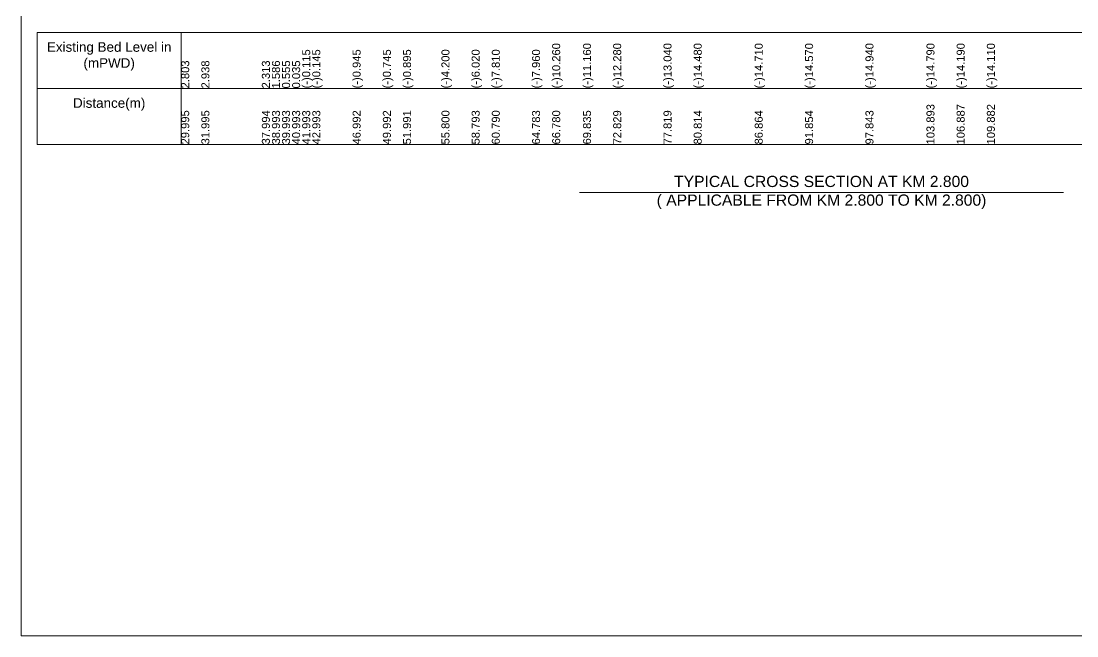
# Model space of a CAD drawing. Header units: inches. Extents: x 89000 to 845017, y -7071 to 0.
# Drawn here: x 565000 to 571595, y -7071 to -3229 of the extents above; entities that cross this region are included whole.
import ezdxf

# ---------------------------------------------------------------- set-up
doc = ezdxf.new("R2010")
doc.units = ezdxf.units.IN
doc.header["$LTSCALE"] = 7
doc.header["$MEASUREMENT"] = 0
for name, color, linetype, lineweight in [('Cross section Data Border', 7, 'Continuous', 9), ('Cross Section Labels', 7, 'Continuous', 9), ('Long Section Labels', 7, 'Continuous', 9)]:
    doc.layers.add(name, color=color, linetype=linetype, lineweight=lineweight)
doc.styles.get("Standard").update_dxf_attribs({"font": 'arial.ttf'})

msp = doc.modelspace()

# ---------------------------------------------------------------- linework, layer by layer
at = {"layer": 'Cross section Data Border'}
msp.add_lwpolyline([(565100, -3300), (572117.74377, -3300), (572117.74377, -4000), (565100, -4000)], close=True, dxfattribs=at)
for points in [[(566000, -3300), (566000, -4000)], [(565100, -3650), (572117.74377, -3650)]]:
    msp.add_lwpolyline(points, dxfattribs=at)
at = {"layer": 'Cross Section Labels'}
msp.add_lwpolyline([(565000, 0), (575000, 0), (575000, -7071), (565000, -7071)], close=True, dxfattribs=at)
msp.add_lwpolyline([(568488, -4300), (570000, -4300), (571512, -4300)], dxfattribs=at)

# ---------------------------------------------------------------- texts
at = {"layer": 'Cross section Data Border', "char_height": 60, "width": 800, "attachment_point": 5}
for s, insert in [('Existing Bed Level in (mPWD)', (565550, -3450)), ('Distance(m)', (565550, -3750))]:
    msp.add_mtext(s, dxfattribs=dict(at, insert=insert))
at = {"layer": 'Cross Section Labels', "insert": (570000, -4300), "char_height": 70, "attachment_point": 5}
msp.add_mtext('TYPICAL CROSS SECTION AT KM 2.800^J( APPLICABLE FROM KM 2.800 TO KM 2.800)', dxfattribs=at)
at = {"layer": 'Long Section Labels', "char_height": 50, "attachment_point": 1, "rotation": 90}
for s, insert in [('(-)0.115', (566755.87308, -3650)), ('(-)0.145', (566818.86059, -3650)), ('(-)0.945', (567070.81828, -3650)), ('(-)0.745', (567259.78846, -3650)), ('(-)0.895', (567385.76731, -3650)), ('(-)4.200', (567625.68738, -3650)), ('(-)6.020', (567814.30639, -3650)), ('(-)7.810', (567940.07326, -3650)), ('(-)7.960', (568191.65015, -3650)), ('(-)10.260', (568317.45759, -3650)), ('(-)11.160', (568509.9213, -3650)), ('(-)12.280', (568698.52171, -3650)), ('(-)13.040', (569012.92412, -3650)), ('(-)14.480', (569201.60102, -3650)), ('(-)14.710', (569582.74731, -3650)), ('(-)14.570', (569897.11988, -3650)), ('(-)14.940', (570274.45153, -3650)), ('(-)14.790', (570655.58163, -3650)), ('(-)14.190', (570844.20663, -3650)), ('(-)14.110', (571032.85208, -3650)), ('2.803', (566000, -3650)), ('2.938', (566125.97885, -3650)), ('2.313', (566503.91538, -3650)), ('1.586', (566566.9029, -3650)), ('0.555', (566629.89423, -3650)), ('0.035', (566692.88175, -3650)), ('103.893', (570655.58163, -4000)), ('106.887', (570844.20663, -4000)), ('109.882', (571032.85208, -4000)), ('29.995', (566000, -4000)), ('31.995', (566125.97885, -4000)), ('37.994', (566503.91538, -4000)), ('38.993', (566566.9029, -4000)), ('39.993', (566629.89423, -4000)), ('40.993', (566692.88175, -4000)), ('41.993', (566755.87308, -4000)), ('42.993', (566818.86059, -4000)), ('46.992', (567070.81828, -4000)), ('49.992', (567259.78846, -4000)), ('51.991', (567385.76731, -4000)), ('55.800', (567625.68738, -4000)), ('58.793', (567814.30639, -4000)), ('60.790', (567940.07326, -4000)), ('64.783', (568191.65015, -4000)), ('64.783', (568191.65015, -4000)), ('66.780', (568317.45759, -4000)), ('69.835', (568509.9213, -4000)), ('72.829', (568698.52171, -4000)), ('77.819', (569012.92412, -4000)), ('80.814', (569201.60102, -4000)), ('86.864', (569582.74731, -4000)), ('91.854', (569897.11988, -4000)), ('97.843', (570274.45153, -4000))]:
    msp.add_mtext(s, dxfattribs=dict(at, insert=insert))

doc.saveas('drawing.dxf')
